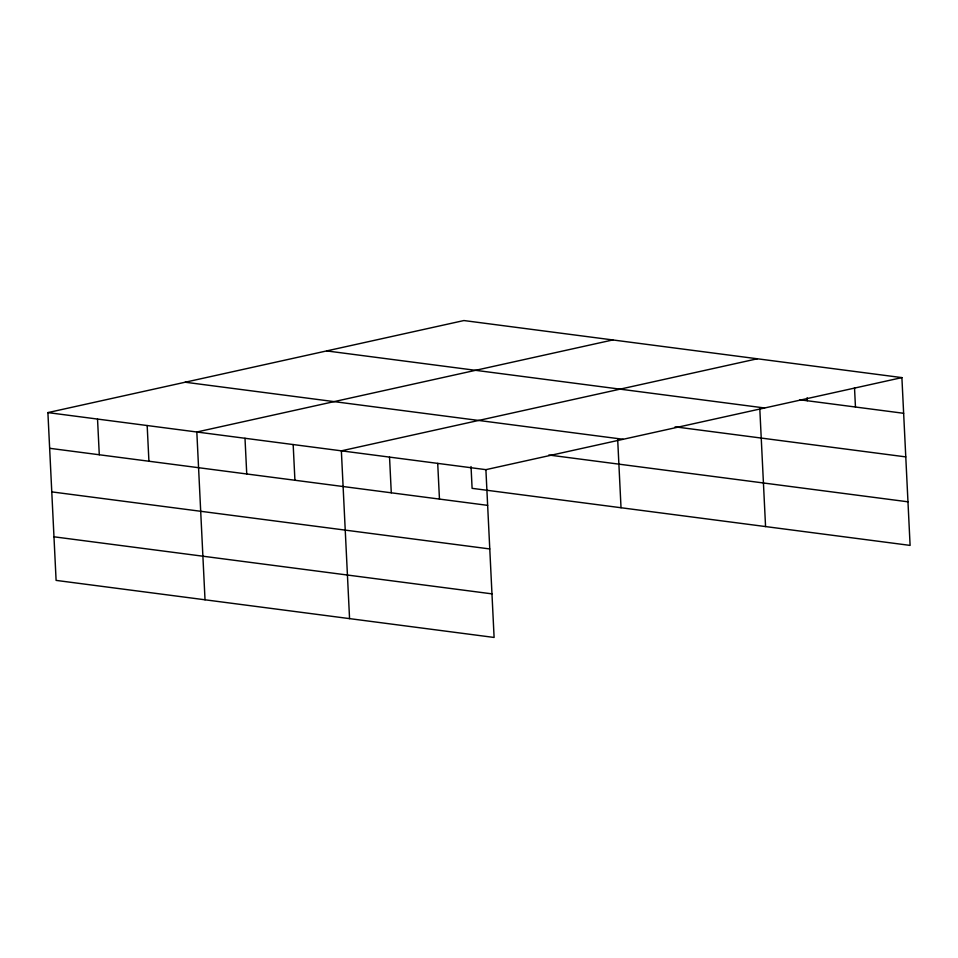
<?xml version="1.0" encoding="UTF-8"?>
<svg xmlns="http://www.w3.org/2000/svg" width="958" height="958" viewBox="0 0 958 958"><rect width="100%" height="100%" fill="white"/><g stroke="black" fill="none" stroke-linecap="round" stroke-linejoin="round"><path stroke-width="1.44" d="M47.9 412.599L485.898 469.659L494.1 637.453L56.103 580.392L47.9 412.599L463.9 320.547L901.897 377.608L910.1 545.401L472.102 488.341L471.037 466.546M612.821 339.946L196.821 431.998L205.024 599.804M757.359 358.771L341.359 450.835L349.562 618.629M485.898 469.659L901.897 377.608M799.978 399.797L903.634 413.293M326.618 350.915L764.616 407.976M675.091 426.837L905.777 456.894M185.181 382.218L623.179 439.279M548.814 455.014L907.968 501.812M49.648 448.296L487.634 505.357M51.78 491.885L489.766 548.946M53.971 536.803L491.969 593.864M854.512 387.691L855.458 407.018M807.139 397.774L807.283 400.743M759.814 408.994L765.562 526.577M617.682 439.518L621.024 507.74M437.71 463.385L439.459 499.082M389.535 457.11L391.283 492.795M293.172 444.548L294.92 480.245M244.997 438.273L246.745 473.971M147.173 425.532L148.921 461.229M97.536 419.065L99.285 454.763"/></g></svg>
